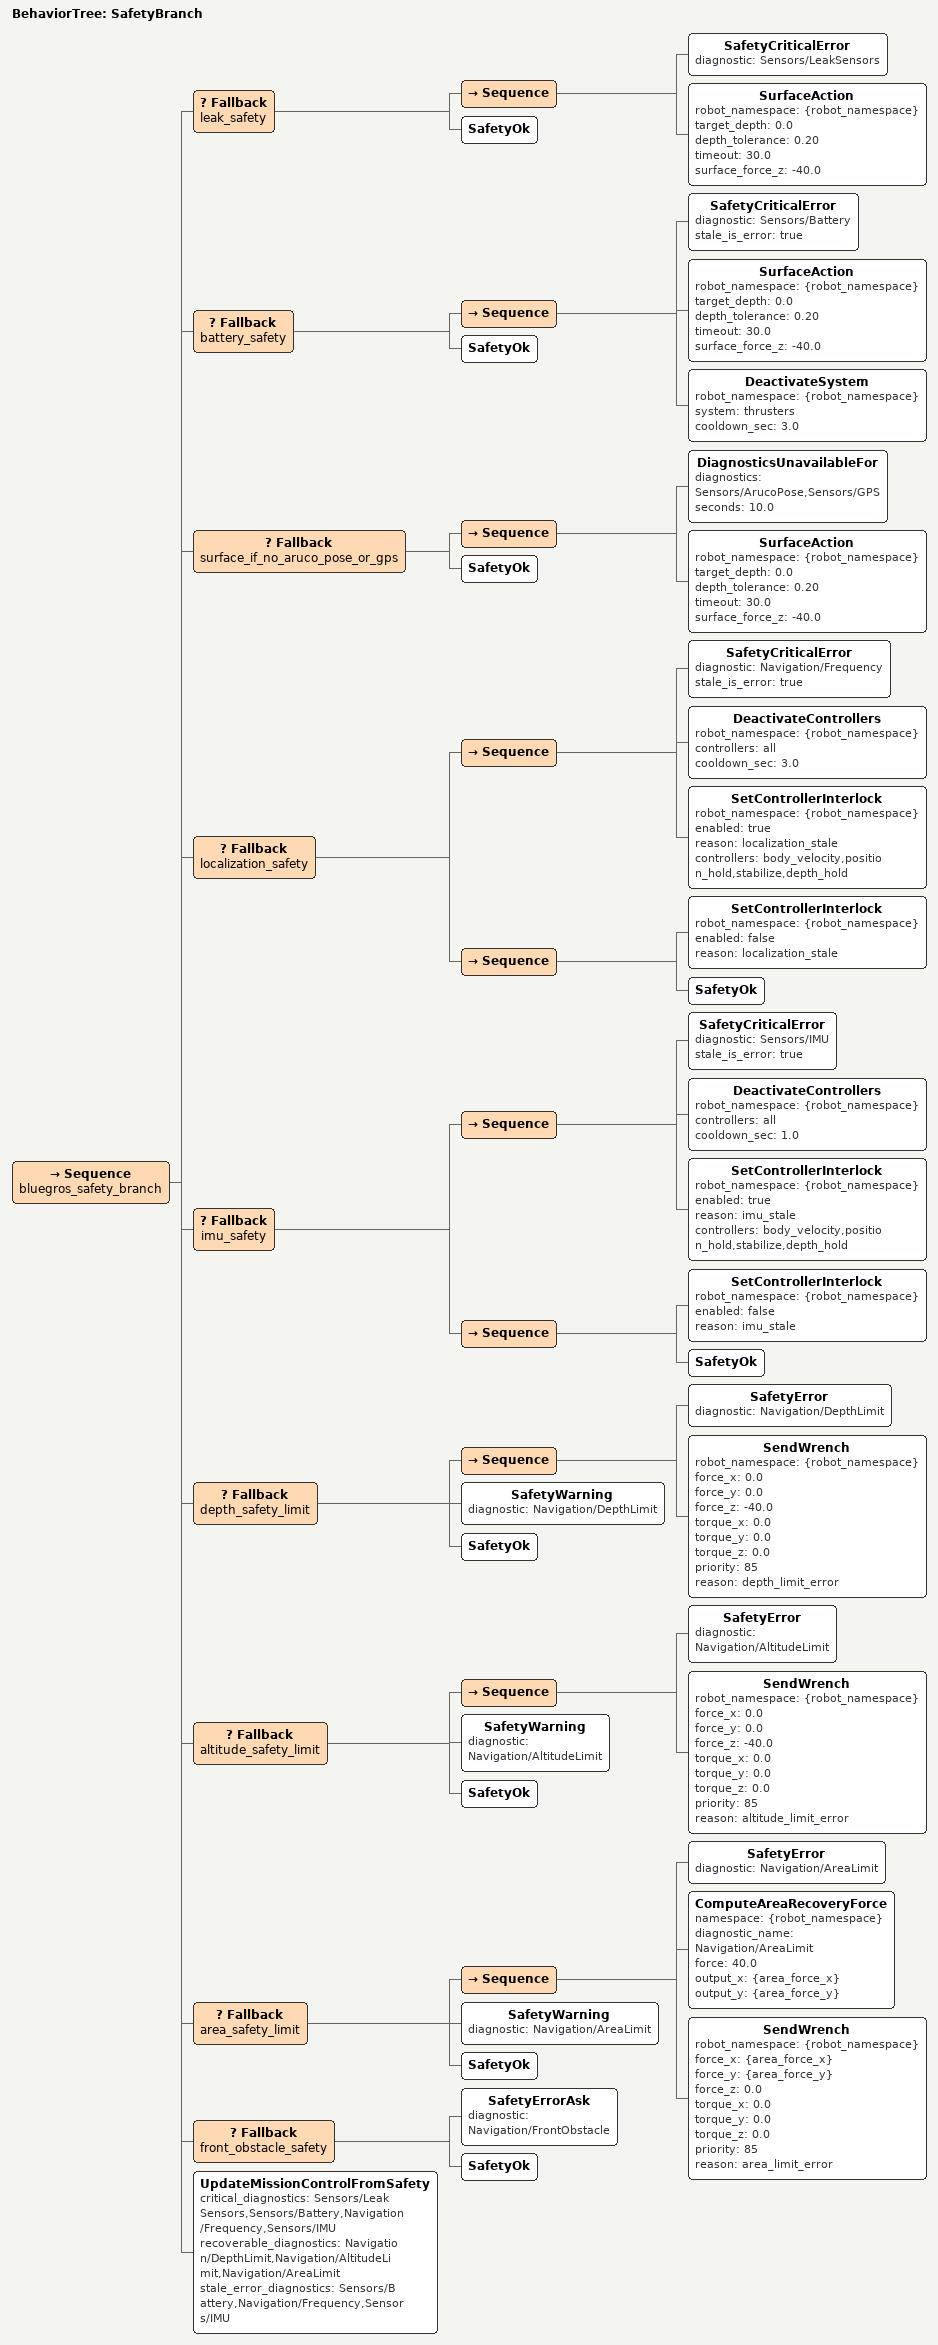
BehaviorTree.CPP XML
<root>
  <BehaviorTree ID="SafetyBranch">
    <Sequence name="bluegros_safety_branch">
      <Fallback name="leak_safety">
        <Sequence>
          <SafetyCriticalError diagnostic="Sensors/LeakSensors"/>
          <SurfaceAction robot_namespace="{robot_namespace}" target_depth="0.0" depth_tolerance="0.20" timeout="30.0" surface_force_z="-40.0"/>
        </Sequence>
        <SafetyOk/>
      </Fallback>
      <Fallback name="battery_safety">
        <Sequence>
          <SafetyCriticalError diagnostic="Sensors/Battery" stale_is_error="true"/>
          <SurfaceAction robot_namespace="{robot_namespace}" target_depth="0.0" depth_tolerance="0.20" timeout="30.0" surface_force_z="-40.0"/>
          <DeactivateSystem robot_namespace="{robot_namespace}" system="thrusters" cooldown_sec="3.0"/>
        </Sequence>
        <SafetyOk/>
      </Fallback>
      <Fallback name="surface_if_no_aruco_pose_or_gps">
        <Sequence>
          <DiagnosticsUnavailableFor diagnostics="Sensors/ArucoPose,Sensors/GPS" seconds="10.0"/>
          <SurfaceAction robot_namespace="{robot_namespace}" target_depth="0.0" depth_tolerance="0.20" timeout="30.0" surface_force_z="-40.0"/>
        </Sequence>
        <SafetyOk/>
      </Fallback>
      <Fallback name="localization_safety">
        <Sequence>
          <SafetyCriticalError diagnostic="Navigation/Frequency" stale_is_error="true"/>
          <DeactivateControllers robot_namespace="{robot_namespace}" controllers="all" cooldown_sec="3.0"/>
          <SetControllerInterlock robot_namespace="{robot_namespace}" enabled="true" reason="localization_stale" controllers="body_velocity,position_hold,stabilize,depth_hold"/>
        </Sequence>
        <Sequence>
          <SetControllerInterlock robot_namespace="{robot_namespace}" enabled="false" reason="localization_stale"/>
          <SafetyOk/>
        </Sequence>
      </Fallback>
      <Fallback name="imu_safety">
        <Sequence>
          <SafetyCriticalError diagnostic="Sensors/IMU" stale_is_error="true"/>
          <DeactivateControllers robot_namespace="{robot_namespace}" controllers="all" cooldown_sec="1.0"/>
          <SetControllerInterlock robot_namespace="{robot_namespace}" enabled="true" reason="imu_stale" controllers="body_velocity,position_hold,stabilize,depth_hold"/>
        </Sequence>
        <Sequence>
          <SetControllerInterlock robot_namespace="{robot_namespace}" enabled="false" reason="imu_stale"/>
          <SafetyOk/>
        </Sequence>
      </Fallback>
      <Fallback name="depth_safety_limit">
        <Sequence>
          <SafetyError diagnostic="Navigation/DepthLimit"/>
          <SendWrench robot_namespace="{robot_namespace}" force_x="0.0" force_y="0.0" force_z="-40.0" torque_x="0.0" torque_y="0.0" torque_z="0.0" priority="85" reason="depth_limit_error"/>
        </Sequence>
        <SafetyWarning diagnostic="Navigation/DepthLimit"/>
        <SafetyOk/>
      </Fallback>
      <Fallback name="altitude_safety_limit">
        <Sequence>
          <SafetyError diagnostic="Navigation/AltitudeLimit"/>
          <SendWrench robot_namespace="{robot_namespace}" force_x="0.0" force_y="0.0" force_z="-40.0" torque_x="0.0" torque_y="0.0" torque_z="0.0" priority="85" reason="altitude_limit_error"/>
        </Sequence>
        <SafetyWarning diagnostic="Navigation/AltitudeLimit"/>
        <SafetyOk/>
      </Fallback>
      <Fallback name="area_safety_limit">
        <Sequence>
          <SafetyError diagnostic="Navigation/AreaLimit"/>
          <ComputeAreaRecoveryForce namespace="{robot_namespace}" diagnostic_name="Navigation/AreaLimit" force="40.0" output_x="{area_force_x}" output_y="{area_force_y}"/>
          <SendWrench robot_namespace="{robot_namespace}" force_x="{area_force_x}" force_y="{area_force_y}" force_z="0.0" torque_x="0.0" torque_y="0.0" torque_z="0.0" priority="85" reason="area_limit_error"/>
        </Sequence>
        <SafetyWarning diagnostic="Navigation/AreaLimit"/>
        <SafetyOk/>
      </Fallback>
      <Fallback name="front_obstacle_safety">
        <SafetyErrorAsk diagnostic="Navigation/FrontObstacle"/>
        <SafetyOk/>
      </Fallback>
      <UpdateMissionControlFromSafety critical_diagnostics="Sensors/LeakSensors,Sensors/Battery,Navigation/Frequency,Sensors/IMU" recoverable_diagnostics="Navigation/DepthLimit,Navigation/AltitudeLimit,Navigation/AreaLimit" stale_error_diagnostics="Sensors/Battery,Navigation/Frequency,Sensors/IMU"/>
    </Sequence>
  </BehaviorTree>
</root>
